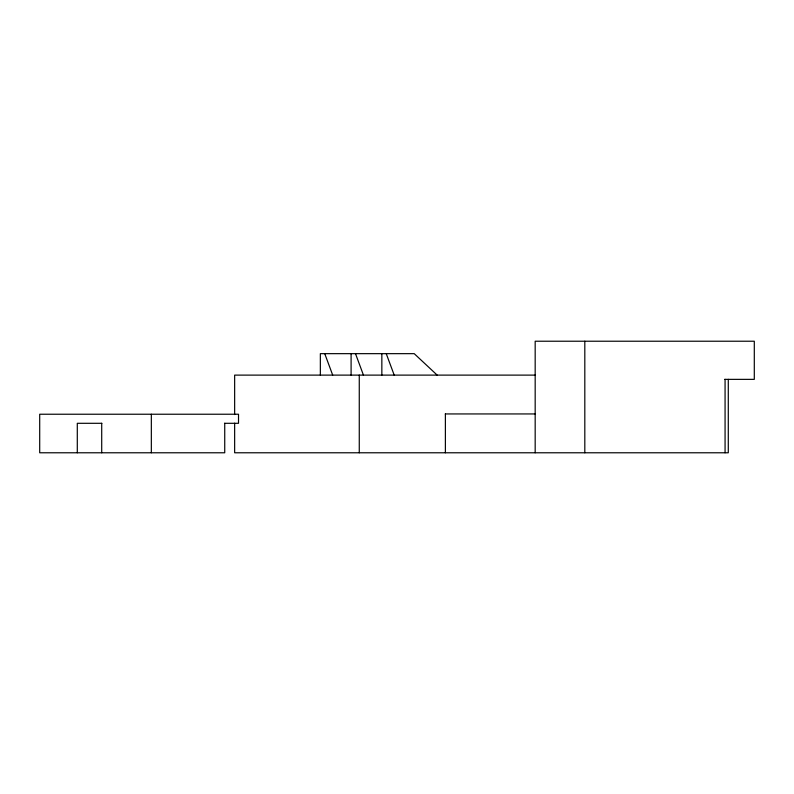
<?xml version="1.0" encoding="UTF-8"?>
<svg xmlns="http://www.w3.org/2000/svg" width="794" height="794" viewBox="0 0 794 794"><rect width="100%" height="100%" fill="white"/><g stroke="black" fill="none" stroke-linecap="round" stroke-linejoin="round"><path stroke-width="1.19" d="M535.265 375.115L234.647 375.115L234.647 414.557M724.624 379.363L754.3 379.363L754.3 341.222L535.176 341.222L535.176 452.779M445.295 413.942L535.345 413.942M101.85 423.301L77.296 423.301L77.296 452.779M224.504 423.301L238.518 423.301L238.518 414.23L39.7 414.23L39.7 452.779L224.732 452.779L224.732 423.301M437.176 375.115L414.22 353.658L320.349 353.658L320.349 375.115M386.241 353.658L394.201 375.115M355.494 353.658L363.444 375.115M324.736 353.658L332.696 375.115M728.287 379.363L728.287 452.779L234.647 452.779L234.647 423.192M725.071 379.363L725.071 452.779M584.811 341.222L584.811 452.779M445.384 413.942L445.384 452.779M381.845 353.658L381.845 375.115M359.265 375.115L359.265 452.779M351.097 353.658L351.097 375.115M151.336 414.23L151.336 452.779M101.711 423.301L101.711 452.779"/></g></svg>
